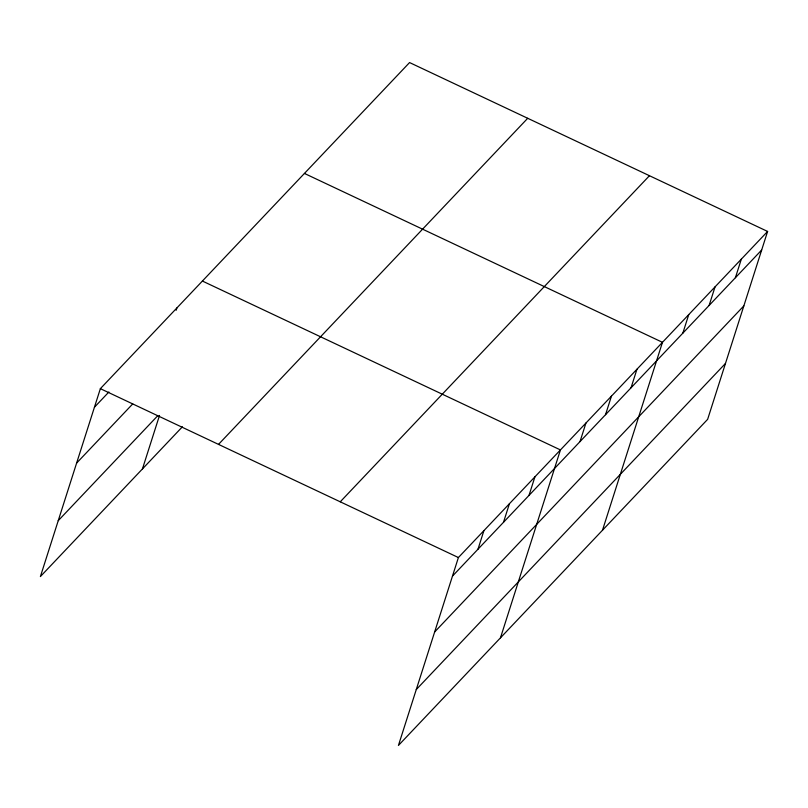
<?xml version="1.0" encoding="UTF-8"?>
<svg xmlns="http://www.w3.org/2000/svg" width="808" height="808" viewBox="0 0 808 808"><rect width="100%" height="100%" fill="white"/><g stroke="black" fill="none" stroke-linecap="round" stroke-linejoin="round"><path stroke-width="1.21" d="M767.6 231.442L458.399 557.54L398.435 745.441L707.636 419.342L767.6 231.442L409.565 62.559L100.364 388.658L40.4 576.558L182.396 426.796M176.154 310.272L176.891 307.949M142.44 468.943L159.509 415.443M477.983 549.208L483.911 530.634M503.495 522.301L509.414 503.738M528.998 495.405L534.926 476.831M500.475 637.825L560.439 449.925L202.404 281.053M580.023 441.592L585.941 423.028M605.525 414.696L611.454 396.122M631.038 387.789L636.967 369.216M602.505 530.21L662.469 342.319L304.434 173.437M682.831 333.169L688.749 314.595M709.111 305.454L715.04 286.88M735.391 277.73L741.32 259.166M94.435 407.232L108.898 391.981M76.608 463.105L132.724 403.919M58.237 520.675L157.722 415.756M218.513 444.39L527.715 118.291M340.249 501.808L649.45 175.71M452.47 576.114L761.671 250.015M434.643 631.987L743.845 305.889M416.272 689.557L725.463 363.459M100.364 388.658L458.399 557.54"/></g></svg>
